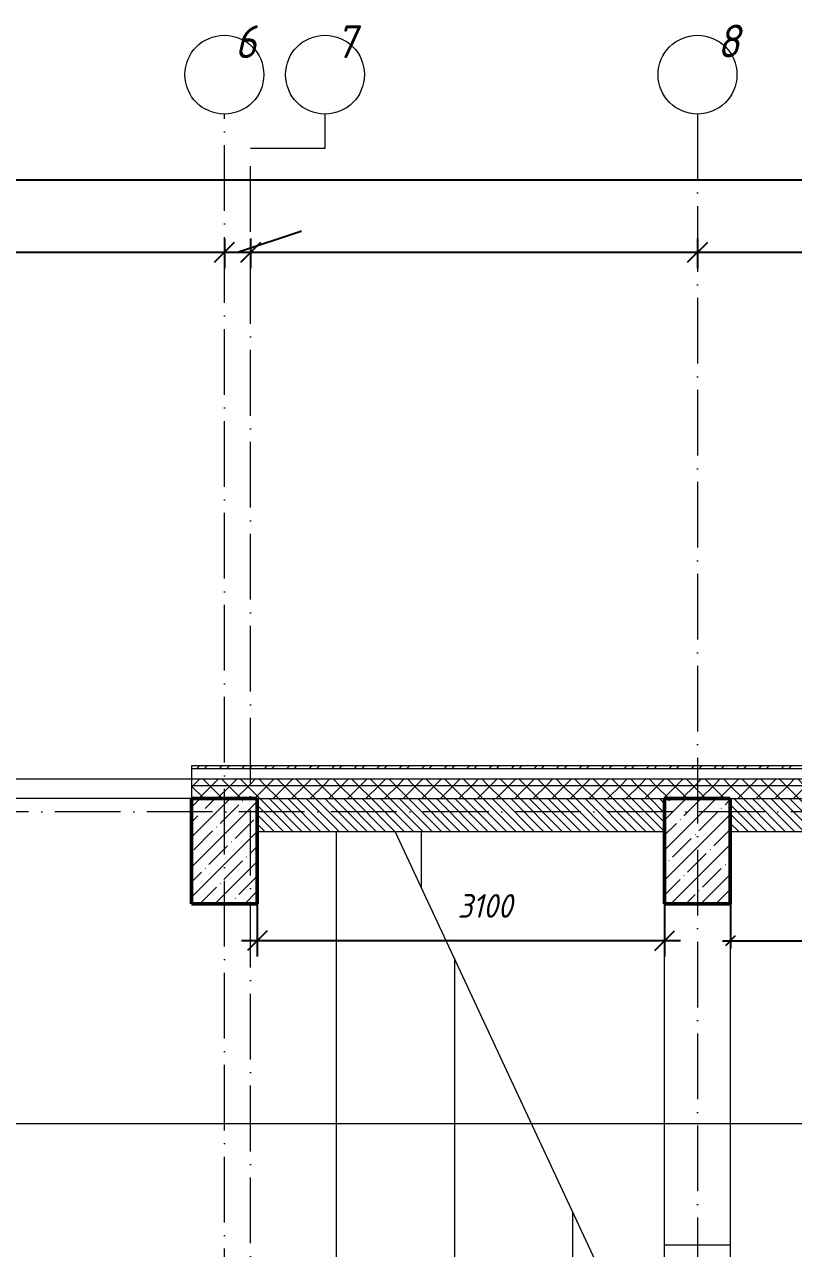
# Model space of a CAD drawing. Header units: millimetres. Extents: x -401725 to 250493, y 305116 to 802890.
# Drawn here: x -166871 to -161020, y 626973 to 636291 of the extents above; entities that cross this region are included whole.
import ezdxf

# ---------------------------------------------------------------- set-up
doc = ezdxf.new("R2010")
doc.units = ezdxf.units.MM
doc.linetypes.add('50_200_ШТРИХ_1Т_ш5_п1_п1_', pattern=[700, 500, -100, 0, -100])
for name, color, linetype, lineweight in [('A-____-____-DIMS', 7, 'Continuous', 9), ('A-FLOR-____-OTLN', 7, 'Continuous', 9), ('A-WALL-____-MCUT', 7, 'Continuous', 13), ('A-WALL-____-MCUT-1', 7, 'Continuous', 9), ('A-WALL-____-OTLN', 7, 'Continuous', 9), ('A-WALL-____-PATT-1', 7, 'Continuous', 9), ('S-COLS-____-MCUT', 7, 'Continuous', 50), ('S-COLS-____-OTLN', 7, 'Continuous', 9), ('S-GRID-____-IDEN', 7, 'Continuous', 9), ('S-GRID-____-OTLN', 7, 'Continuous', 9), ('S-GRID-____-OTLN-1', 7, '50_200_ШТРИХ_1Т_ш5_п1_п1_', 9), ('S-STRS-____-MBND', 7, 'Continuous', 9), ('S-STRS-____-OTLN-1', 7, 'Continuous', 9)]:
    doc.layers.add(name, color=color, linetype=linetype, lineweight=lineweight)
for name, color, linetype, lineweight, true_color in [('A-WALL-____-MCUT-7', 7, 'Continuous', 9, 0x000000), ('A-WALL-____-PATT-2', 7, 'Continuous', 9, 0x787878), ('A-WALL-FNSH-MCUT-3', 7, 'Continuous', 9, 0x000000), ('G-____-____-SYMB-2', 7, 'Continuous', 9, 0x000000)]:
    doc.layers.add(name, color=color, linetype=linetype, lineweight=lineweight, true_color=true_color)
doc.styles.add('ISOCPEUR_I', font='isocpeui.ttf', dxfattribs={"width": 0.9, "height": 2.5})
doc.styles.add('ISOCPEUR_I_10', font='isocpeui.ttf', dxfattribs={"width": 0.9, "height": 180})
doc.styles.add('ISOCPEUR_I_12', font='isocpeui.ttf', dxfattribs={"width": 0.9, "height": 180})
doc.styles.add('ISOCPEUR_I_7', font='isocpeui.ttf', dxfattribs={"width": 0.9, "height": 90})
doc.styles.add('ISOCPEUR_I_9', font='isocpeui.ttf', dxfattribs={"width": 0.9, "height": 250})
doc.dimstyles.new('ISO-1_8_0_9К_СРЕДНИЙ_Кладочные_2', dxfattribs={"dimscale": 304.8, "dimtxt": 89.638306, "dimasz": 0.246063, "dimexe": 0.19685, "dimexo": 0, "dimgap": 0, "dimtad": 1, "dimdec": 3, "dimrnd": 0.001, "dimdsep": 46, "dimtxsty": 'ISOCPEUR_I_7', "dimblk1": 'OBLIQUE', "dimblk2": 'OBLIQUE', "dimsah": 1, "dimcen": 0.09, "dimdle": 0.19685, "dimazin": 0, "dimtfac": 1, "dimtdec": 4, "dimtix": 1, "dimtmove": 1, "dimatfit": 3, "dimfxl": 1, "dimtvp": 1, "dimtolj": 1, "dimtzin": 0, "dimarcsym": 2})
doc.dimstyles.new('ISO-1_8_0_9К_СРЕДНИЙ_Кладочные_4', dxfattribs={"dimscale": 304.8, "dimtxt": 179.276612, "dimasz": 0.492126, "dimexe": 0.393701, "dimexo": 0, "dimgap": 0, "dimtad": 1, "dimdec": 3, "dimrnd": 0.001, "dimdsep": 46, "dimtxsty": 'ISOCPEUR_I_10', "dimblk1": 'OBLIQUE', "dimblk2": 'OBLIQUE', "dimsah": 1, "dimcen": 0.09, "dimdle": 0.393701, "dimazin": 0, "dimtfac": 1, "dimtdec": 4, "dimtix": 1, "dimtmove": 1, "dimatfit": 3, "dimfxl": 1, "dimtvp": 1, "dimtolj": 1, "dimtzin": 0, "dimarcsym": 2})
doc.dimstyles.new('ISO-2_5_0_9К_БОЛЬШОЙ_ОСИ', dxfattribs={"dimscale": 304.8, "dimtxt": 248.995294, "dimasz": 0.492126, "dimexe": 0.393701, "dimexo": 0, "dimgap": 0, "dimtad": 1, "dimdec": 0, "dimzin": 0, "dimdsep": 46, "dimtxsty": 'ISOCPEUR_I', "dimblk1": 'OBLIQUE', "dimblk2": 'OBLIQUE', "dimsah": 1, "dimcen": 0.09, "dimdle": 0.393701, "dimazin": 0, "dimtfac": 1, "dimtdec": 4, "dimtix": 1, "dimtmove": 0, "dimatfit": 3, "dimfxl": 1, "dimtvp": 1, "dimtolj": 1, "dimtzin": 0, "dimarcsym": 2})
doc.dimstyles.new('ISO-2_5_0_9К_БОЛЬШОЙ_ОСИ_1', dxfattribs={"dimscale": 304.8, "dimtxt": 248.995294, "dimasz": 0.492126, "dimexe": 0.393701, "dimexo": 0, "dimgap": 0, "dimtad": 1, "dimdec": 0, "dimzin": 0, "dimdsep": 46, "dimtxsty": 'ISOCPEUR_I', "dimblk1": 'OBLIQUE', "dimblk2": 'OBLIQUE', "dimsah": 1, "dimcen": 0.09, "dimdle": 0.393701, "dimazin": 0, "dimtfac": 1, "dimtdec": 4, "dimtix": 1, "dimtmove": 1, "dimatfit": 3, "dimfxl": 1, "dimtvp": 1, "dimtolj": 1, "dimtzin": 0, "dimarcsym": 2})
doc.dimstyles.new('ISO-2_5_0_9К_БОЛЬШОЙ_ОСИ_2', dxfattribs={"dimscale": 304.8, "dimtxt": 248.995294, "dimasz": 0.492126, "dimexe": 0.393701, "dimexo": 0, "dimgap": 0, "dimtad": 1, "dimdec": 0, "dimzin": 0, "dimdsep": 46, "dimtxsty": 'ISOCPEUR_I_9', "dimblk1": 'OBLIQUE', "dimblk2": 'OBLIQUE', "dimsah": 1, "dimcen": 0.09, "dimdle": 0.393701, "dimazin": 0, "dimtfac": 1, "dimtdec": 4, "dimtix": 1, "dimtmove": 2, "dimatfit": 3, "dimfxl": 1, "dimtvp": 1, "dimtolj": 1, "dimtzin": 0, "dimarcsym": 2})
pattern_1 = [(135, (-175000.736, 544716.51), (-35.35534, -35.35534), [])]
pattern_2 = [(45, (-175000.74, 544716.51), (-70.71068, 70.71068), []), (135, (-175000.74, 544716.51), (-70.71068, -70.71068), [])]

# ---------------------------------------------------------------- blocks, each defined once
blk = doc.blocks.new('BSC_Колонна _Прямоугольная - 500х800-25984396-АР1_Кладочный план 1 этажа в осях 1-64_Ю-ЯЯ')
at = {"layer": 'S-COLS-____-OTLN'}
h = blk.add_hatch(dxfattribs=at)
h.set_pattern_fill('FP_16', color=256, style=0, pattern_type=2)
h.set_pattern_definition([(45, (-9650, -85281.04), (-114.04925, 114.04925), []), (45, (-9535.95, -85281.04), (-114.04925, 114.04925), [201.613, -40.323, 3.353, -36.97])])
h.paths.add_polyline_path([(-250, -400), (250, -400), (250, 400), (-250, 400)], flags=0)
at = {"layer": 'S-COLS-____-MCUT'}
for p, q in [((250, 400), (-250, 400)), ((-250, 400), (-250, -400)), ((250, -400), (250, 400)), ((-250, -400), (250, -400))]:
    blk.add_line(p, q, dxfattribs=at)
blk = doc.blocks.new('BSC_Колонна _Прямоугольная - 500х500-28077331-АР1_Кладочный план 1 этажа в осях 1-64_Ю-ЯЯ')
at = {"layer": 'S-COLS-____-OTLN'}
for p, q in [((-250, -250), (-250, 250)), ((250, 250), (250, -250))]:
    blk.add_line(p, q, dxfattribs=at)
blk = doc.blocks.new('BSC_Колонна _Прямоугольная - 500х800-V77-АР1_Кладочный план 1 этажа в осях 1-64_Ю-ЯЯ')
at = {"layer": 'S-COLS-____-OTLN'}
h = blk.add_hatch(dxfattribs=at)
h.set_pattern_fill('FP_78', color=256, style=0, pattern_type=2)
h.set_pattern_definition([(45, (-13250, -85281.04), (-114.04925, 114.04925), []), (45, (-13135.95, -85281.04), (-114.04925, 114.04925), [201.613, -40.323, 3.353, -36.97])])
h.paths.add_polyline_path([(-250, -400), (250, -400), (250, 400), (-250, 400)], flags=0)
at = {"layer": 'S-COLS-____-MCUT'}
for p, q in [((250, 400), (-250, 400)), ((-250, 400), (-250, -400)), ((250, -400), (250, 400)), ((-250, -400), (250, -400))]:
    blk.add_line(p, q, dxfattribs=at)
blk = doc.blocks.new('Ось сетки - Круг_Ø6_00__ISO-2_5_0_9K_-25732049-АР1_Кладочный план 1 этажа в осях 1-64_Ю-ЯЯ')
at = {"layer": 'S-GRID-____-IDEN'}
blk.add_circle((0, 0), 3, dxfattribs=at)
blk = doc.blocks.new('_Oblique')
at = {"color": 0, "linetype": 'ByBlock', "lineweight": -2}
blk.add_line((-0.5, -0.5), (0.5, 0.5), dxfattribs=at)
blk = doc.blocks.new('*D12029')
at = {"layer": 'A-____-____-DIMS', "color": 0, "lineweight": -2, "transparency": 16777216}
for p, q in [((-167250.7, 634663), (-167250.7, 634437)), ((-165350.7, 634663), (-165350.7, 634437)), ((-167370.7, 634557), (-165230.7, 634557))]:
    blk.add_line(p, q, dxfattribs=at)
at = {"layer": 'Defpoints', "color": 0, "transparency": 16777216}
for p in [(-167250.7, 634663), (-165350.7, 634663), (-165350.7, 634557)]:
    blk.add_point(p, dxfattribs=at)
at = {"layer": 'A-____-____-DIMS', "color": 0, "lineweight": -2, "transparency": 16777216, "xscale": 150, "yscale": 150, "zscale": 150, "rotation": 180}
blk.add_blockref('_Oblique', (-167250.7, 634557), dxfattribs=at)
at = {"layer": 'A-____-____-DIMS', "color": 0, "lineweight": -2, "transparency": 16777216, "xscale": 150, "yscale": 150, "zscale": 150}
blk.add_blockref('_Oblique', (-165350.7, 634557), dxfattribs=at)
at = {"layer": 'A-____-____-DIMS', "color": 0, "transparency": 16777216, "insert": (-166300.7, 634558.2), "char_height": 2.5, "width": 701.018, "attachment_point": 5, "style": 'ISOCPEUR_I'}
blk.add_mtext('\\A1;1900', dxfattribs=at)
blk = doc.blocks.new('*D12030')
at = {"layer": 'A-____-____-DIMS', "color": 0, "lineweight": -2, "transparency": 16777216}
for p, q in [((-165250.7, 634557), (-164768.3, 634716.9)), ((-164768.3, 634716.9), (-164763.5, 634716.9)), ((-165350.7, 634663), (-165350.7, 634437)), ((-165150.7, 634663), (-165150.7, 634437)), ((-165470.7, 634557), (-165030.7, 634557))]:
    blk.add_line(p, q, dxfattribs=at)
at = {"layer": 'Defpoints', "color": 0, "transparency": 16777216}
for p in [(-165350.7, 634663), (-165150.7, 634663), (-165150.7, 634557)]:
    blk.add_point(p, dxfattribs=at)
at = {"layer": 'A-____-____-DIMS', "color": 0, "lineweight": -2, "transparency": 16777216, "xscale": 150, "yscale": 150, "zscale": 150, "rotation": 180}
blk.add_blockref('_Oblique', (-165350.7, 634557), dxfattribs=at)
at = {"layer": 'A-____-____-DIMS', "color": 0, "lineweight": -2, "transparency": 16777216, "xscale": 150, "yscale": 150, "zscale": 150}
blk.add_blockref('_Oblique', (-165150.7, 634557), dxfattribs=at)
at = {"layer": 'A-____-____-DIMS', "color": 0, "transparency": 16777216, "insert": (-164768.3, 634720.2), "char_height": 2.5, "width": 568.858, "attachment_point": 1, "line_spacing_factor": 1.149209, "style": 'ISOCPEUR_I'}
blk.add_mtext('\\A1;200', dxfattribs=at)
blk = doc.blocks.new('*D12031')
at = {"layer": 'A-____-____-DIMS', "color": 0, "lineweight": -2, "transparency": 16777216}
for p, q in [((-165150.7, 634663), (-165150.7, 634437)), ((-161750.7, 634663), (-161750.7, 634437)), ((-165270.7, 634557), (-161630.7, 634557))]:
    blk.add_line(p, q, dxfattribs=at)
at = {"layer": 'Defpoints', "color": 0, "transparency": 16777216}
for p in [(-165150.7, 634663), (-161750.7, 634663), (-161750.7, 634557)]:
    blk.add_point(p, dxfattribs=at)
at = {"layer": 'A-____-____-DIMS', "color": 0, "lineweight": -2, "transparency": 16777216, "xscale": 150, "yscale": 150, "zscale": 150, "rotation": 180}
blk.add_blockref('_Oblique', (-165150.7, 634557), dxfattribs=at)
at = {"layer": 'A-____-____-DIMS', "color": 0, "lineweight": -2, "transparency": 16777216, "xscale": 150, "yscale": 150, "zscale": 150}
blk.add_blockref('_Oblique', (-161750.7, 634557), dxfattribs=at)
at = {"layer": 'A-____-____-DIMS', "color": 0, "transparency": 16777216, "insert": (-163450.7, 634558.2), "char_height": 2.5, "width": 781.462, "attachment_point": 5, "style": 'ISOCPEUR_I'}
blk.add_mtext('\\A1;3400', dxfattribs=at)
blk = doc.blocks.new('*D12032')
at = {"layer": 'A-____-____-DIMS', "color": 0, "lineweight": -2, "transparency": 16777216}
for p, q in [((-161750.7, 634663), (-161750.7, 634437)), ((-157050.7, 634663), (-157050.7, 634437)), ((-161870.7, 634557), (-156930.7, 634557))]:
    blk.add_line(p, q, dxfattribs=at)
at = {"layer": 'Defpoints', "color": 0, "transparency": 16777216}
for p in [(-161750.7, 634663), (-157050.7, 634663), (-157050.7, 634557)]:
    blk.add_point(p, dxfattribs=at)
at = {"layer": 'A-____-____-DIMS', "color": 0, "lineweight": -2, "transparency": 16777216, "xscale": 150, "yscale": 150, "zscale": 150, "rotation": 180}
blk.add_blockref('_Oblique', (-161750.7, 634557), dxfattribs=at)
at = {"layer": 'A-____-____-DIMS', "color": 0, "lineweight": -2, "transparency": 16777216, "xscale": 150, "yscale": 150, "zscale": 150}
blk.add_blockref('_Oblique', (-157050.7, 634557), dxfattribs=at)
at = {"layer": 'A-____-____-DIMS', "color": 0, "transparency": 16777216, "insert": (-159400.7, 634558.2), "char_height": 2.5, "width": 781.462, "attachment_point": 5, "style": 'ISOCPEUR_I'}
blk.add_mtext('\\A1;4700', dxfattribs=at)
blk = doc.blocks.new('*D12066')
at = {"layer": 'A-____-____-DIMS', "color": 0, "lineweight": -2, "transparency": 16777216}
for p, q in [((-177350.7, 635215.2), (-177350.7, 634989.2)), ((-73850.7, 635215.2), (-73850.7, 634989.2)), ((-177470.7, 635109.2), (-126117.4, 635109.2)), ((-73730.7, 635109.2), (-125238.4, 635109.2))]:
    blk.add_line(p, q, dxfattribs=at)
at = {"layer": 'Defpoints', "color": 0, "transparency": 16777216}
for p in [(-177350.7, 635215.2), (-73850.7, 635215.2), (-73850.7, 635109.2)]:
    blk.add_point(p, dxfattribs=at)
at = {"layer": 'A-____-____-DIMS', "color": 0, "lineweight": -2, "transparency": 16777216, "xscale": 150, "yscale": 150, "zscale": 150, "rotation": 180}
blk.add_blockref('_Oblique', (-177350.7, 635109.2), dxfattribs=at)
at = {"layer": 'A-____-____-DIMS', "color": 0, "lineweight": -2, "transparency": 16777216, "xscale": 150, "yscale": 150, "zscale": 150}
blk.add_blockref('_Oblique', (-73850.7, 635109.2), dxfattribs=at)
at = {"layer": 'A-____-____-DIMS', "color": 0, "transparency": 16777216, "insert": (-126218, 635435.8), "char_height": 250, "width": 1080.257, "attachment_point": 1, "line_spacing_factor": 1.149209, "style": 'ISOCPEUR_I_9'}
blk.add_mtext('\\A1;103500', dxfattribs=at)
blk = doc.blocks.new('*D12185')
at = {"layer": 'A-____-____-DIMS', "color": 0, "lineweight": -2, "transparency": 16777216}
for p, q in [((-165100.7, 630147.6), (-165100.7, 629195.6)), ((-162000.7, 630147.6), (-162000.7, 629195.6)), ((-161880.7, 629315.6), (-165220.7, 629315.6))]:
    blk.add_line(p, q, dxfattribs=at)
at = {"layer": 'Defpoints', "color": 0, "transparency": 16777216}
for p in [(-165100.7, 630147.6), (-162000.7, 630147.6), (-165100.7, 629315.6)]:
    blk.add_point(p, dxfattribs=at)
at = {"layer": 'A-____-____-DIMS', "color": 0, "lineweight": -2, "transparency": 16777216, "xscale": 150, "yscale": 150, "zscale": 150, "rotation": 180}
blk.add_blockref('_Oblique', (-165100.7, 629315.6), dxfattribs=at)
at = {"layer": 'A-____-____-DIMS', "color": 0, "lineweight": -2, "transparency": 16777216, "xscale": 150, "yscale": 150, "zscale": 150}
blk.add_blockref('_Oblique', (-162000.7, 629315.6), dxfattribs=at)
at = {"layer": 'A-____-____-DIMS', "color": 0, "transparency": 16777216, "insert": (-163576.2, 629670.7), "char_height": 180, "width": 504.733, "attachment_point": 1, "line_spacing_factor": 1.149209, "style": 'ISOCPEUR_I_10'}
blk.add_mtext('\\A1;3100', dxfattribs=at)
blk = doc.blocks.new('*D12186')
at = {"layer": 'A-____-____-DIMS', "color": 0, "lineweight": -2, "transparency": 16777216}
for p, q in [((-161500.7, 629597.6), (-161500.7, 629255.6)), ((-157300.7, 629597.6), (-157300.7, 629255.6)), ((-161560.7, 629315.6), (-157240.7, 629315.6))]:
    blk.add_line(p, q, dxfattribs=at)
at = {"layer": 'Defpoints', "color": 0, "transparency": 16777216}
for p in [(-161500.7, 629597.6), (-157300.7, 629597.6), (-157300.7, 629315.6)]:
    blk.add_point(p, dxfattribs=at)
at = {"layer": 'A-____-____-DIMS', "color": 0, "lineweight": -2, "transparency": 16777216, "xscale": 75, "yscale": 75, "zscale": 75, "rotation": 180}
blk.add_blockref('_Oblique', (-161500.7, 629315.6), dxfattribs=at)
at = {"layer": 'A-____-____-DIMS', "color": 0, "lineweight": -2, "transparency": 16777216, "xscale": 75, "yscale": 75, "zscale": 75}
blk.add_blockref('_Oblique', (-157300.7, 629315.6), dxfattribs=at)
at = {"layer": 'A-____-____-DIMS', "color": 0, "transparency": 16777216, "insert": (-159400.7, 629360.6), "char_height": 90, "width": 562.653, "attachment_point": 5, "style": 'ISOCPEUR_I_7'}
blk.add_mtext('\\A1;4200', dxfattribs=at)

msp = doc.modelspace()

# ---------------------------------------------------------------- hatches: boundary and pattern name
at = {"layer": 'A-WALL-____-PATT-1'}
h = msp.add_hatch(dxfattribs=at)
h.set_pattern_fill('FP_6', color=256, style=0, pattern_type=2)
h.set_pattern_definition(pattern_1)
h.paths.add_polyline_path([(-164410.4931, 630147.5526), (-162000.7357, 630147.5526), (-162000.7357, 630397.5526), (-165100.7357, 630397.5526), (-165100.7357, 630147.5526)], flags=0)
h = msp.add_hatch(dxfattribs=at)
h.set_pattern_fill('FP_6', color=256, style=0, pattern_type=2)
h.set_pattern_definition(pattern_1)
h.paths.add_polyline_path([(-159514.8729, 630147.5526), (-157300.7357, 630147.5526), (-157300.7357, 630397.5526), (-159514.8729, 630397.5526)], flags=0)
h.paths.add_polyline_path([(-160900.7357, 630147.5526), (-160900.7357, 630397.5526), (-161500.7357, 630397.5526), (-161500.7357, 630147.5526)], flags=0)
at = {"layer": 'A-WALL-____-PATT-2'}
h = msp.add_hatch(dxfattribs=at)
h.set_pattern_fill('FP_3', color=256, style=0, pattern_type=2)
h.set_pattern_definition([(45, (-175000.74, 544716.51), (-85.53659, 85.53659), []), (45, (-174943.71, 544716.51), (-85.53659, 85.53659), [])])
h.paths.add_polyline_path([(-152220.7357, 630627.5526), (-151131.7357, 630627.5526), (-151131.7357, 630647.5526), (-152220.7357, 630647.5526)], flags=0)
h.paths.add_polyline_path([(-153620.7357, 630627.5526), (-153620.7357, 630647.5526), (-154870.7357, 630647.5526), (-154870.7357, 630627.5526), (-153805.7074, 630627.5526)], flags=0)
h.paths.add_polyline_path([(-165600.7357, 630627.5526), (-156170.7357, 630627.5526), (-156170.7357, 630647.5526), (-165600.7357, 630647.5526)], flags=0)
h.paths.add_polyline_path([(-169450.7357, 630627.5526), (-169450.7357, 630647.5526), (-177680.7357, 630647.5526), (-177680.7357, 630627.5526), (-169712.886, 630627.5526)], flags=0)
h = msp.add_hatch(dxfattribs=at)
h.set_pattern_fill('FP_1', color=256, style=0, pattern_type=2)
h.set_pattern_definition(pattern_2)
h.paths.add_polyline_path([(-143200.9217, 630497.5526), (-142597.7357, 630497.5526), (-142597.7357, 630547.5526), (-143400.7357, 630547.5526), (-143400.7357, 630497.5526)], flags=0)
h.paths.add_polyline_path([(-153620.7357, 630497.5526), (-153620.7357, 630547.5526), (-154870.7357, 630547.5526), (-154870.7357, 630497.5526), (-153805.7074, 630497.5526)], flags=0)
h.paths.add_polyline_path([(-152220.7357, 630497.5526), (-151020.7357, 630497.5526), (-151020.7357, 630547.5526), (-152220.7357, 630547.5526)], flags=0)
h.paths.add_polyline_path([(-146350.7357, 630497.5526), (-145200.7357, 630497.5526), (-145200.7357, 630547.5526), (-146350.7357, 630547.5526)], flags=0)
h.paths.add_polyline_path([(-149220.7357, 630497.5526), (-148150.7357, 630497.5526), (-148150.7357, 630547.5526), (-149220.7357, 630547.5526)], flags=0)
h.paths.add_polyline_path([(-169450.7357, 630497.5526), (-169450.7357, 630547.5526), (-177550.7357, 630547.5526), (-177550.7357, 630497.5526), (-169712.886, 630497.5526)], flags=0)
h.paths.add_polyline_path([(-164410.4931, 630497.5526), (-156170.7357, 630497.5526), (-156170.7357, 630547.5526), (-165600.7357, 630547.5526), (-165600.7357, 630497.5526)], flags=0)
h = msp.add_hatch(dxfattribs=at)
h.set_pattern_fill('FP_1', color=256, style=0, pattern_type=2)
h.set_pattern_definition(pattern_2)
h.paths.add_polyline_path([(-142600.7357, 630397.5526), (-142597.7357, 630397.5526), (-142597.7357, 630497.5526), (-143400.7357, 630497.5526), (-143400.7357, 630403.5526), (-143325.7357, 630403.5526), (-143325.7357, 630397.5526), (-143200.9217, 630397.5526)], flags=0)
h.paths.add_polyline_path([(-145275.7357, 630397.5526), (-145275.7357, 630403.5526), (-145200.7357, 630403.5526), (-145200.7357, 630497.5526), (-146350.7357, 630497.5526), (-146350.7357, 630397.5526), (-145750.7357, 630397.5526)], flags=0)
h.paths.add_polyline_path([(-148503.3145, 630397.5526), (-148225.7357, 630397.5526), (-148225.7357, 630403.5526), (-148150.7357, 630403.5526), (-148150.7357, 630497.5526), (-149220.7357, 630497.5526), (-149220.7357, 630403.5526), (-149145.7357, 630403.5526), (-149145.7357, 630397.5526)], flags=0)
h.paths.add_polyline_path([(-151300.7357, 630397.5526), (-151095.7357, 630397.5526), (-151095.7357, 630403.5526), (-151020.7357, 630403.5526), (-151020.7357, 630497.5526), (-152220.7357, 630497.5526), (-152220.7357, 630403.5526), (-152145.7357, 630403.5526), (-152145.7357, 630397.5526), (-152000.7357, 630397.5526)], flags=0)
h.paths.add_polyline_path([(-153805.7074, 630397.5526), (-153620.7357, 630397.5526), (-153620.7357, 630497.5526), (-154870.7357, 630497.5526), (-154870.7357, 630403.5526), (-154795.7357, 630403.5526), (-154795.7357, 630397.5526)], flags=0)
h.paths.add_polyline_path([(-156245.7357, 630397.5526), (-156245.7357, 630403.5526), (-156170.7357, 630403.5526), (-156170.7357, 630497.5526), (-165600.7357, 630497.5526), (-165600.7357, 630397.5526), (-156456.9038, 630397.5526)], flags=0)
h.paths.add_polyline_path([(-177450.7357, 630397.5526), (-169450.7357, 630397.5526), (-169450.7357, 630497.5526), (-177450.7357, 630497.5526)], flags=0)

# ---------------------------------------------------------------- linework, layer by layer
at = {"layer": 'A-FLOR-____-OTLN'}
msp.add_line((-163850.7357, 629718.7918), (-163850.7357, 630147.5526), dxfattribs=at)
at = {"layer": 'A-WALL-____-MCUT'}
for p, q in [((-165600.7357, 630627.5526), (-156170.7357, 630627.5526)), ((-165600.7357, 630627.5526), (-165600.7357, 630397.5526)), ((-165100.7357, 630397.5526), (-162000.7357, 630397.5526)), ((-161500.7357, 630397.5526), (-157300.7357, 630397.5526))]:
    msp.add_line(p, q, dxfattribs=at)
at = {"layer": 'A-WALL-____-MCUT-1'}
for p, q in [((-165100.7357, 630147.5526), (-162000.7357, 630147.5526)), ((-161500.7357, 630147.5526), (-160900.7357, 630147.5526))]:
    msp.add_line(p, q, dxfattribs=at)
at = {"layer": 'A-WALL-____-MCUT-7'}
for p, q in [((-165600.7357, 630547.5526), (-156170.7357, 630547.5526)), ((-165600.7357, 630497.5526), (-156170.7357, 630497.5526))]:
    msp.add_line(p, q, dxfattribs=at)
at = {"layer": 'A-WALL-____-OTLN'}
for p, q in [((-169450.7357, 630547.5526), (-165600.7357, 630547.5526)), ((-165600.7357, 630397.5526), (-167400.7357, 630397.5526)), ((-162000.7357, 626997.5526), (-162000.7357, 629597.5526)), ((-161500.7357, 629597.5526), (-161500.7357, 626997.5526)), ((-161500.7357, 626997.5526), (-162000.7357, 626997.5526))]:
    msp.add_line(p, q, dxfattribs=at)
at = {"layer": 'A-WALL-FNSH-MCUT-3'}
for p, q in [((-156170.7357, 630647.5526), (-165600.7357, 630647.5526)), ((-165600.7357, 630647.5526), (-165600.7357, 630627.5526))]:
    msp.add_line(p, q, dxfattribs=at)
at = {"layer": 'G-____-____-SYMB-2'}
msp.add_line((-180262.5176, 627925.5632), (-70620.9903, 627925.5632), dxfattribs=at)
at = {"layer": 'S-GRID-____-OTLN'}
for p, q in [((-164584.8967, 635349.8075), (-164584.8967, 635609.362)), ((-165150.7357, 635349.8075), (-164584.8967, 635349.8075))]:
    msp.add_line(p, q, dxfattribs=at)
at = {"layer": 'S-GRID-____-OTLN-1'}
for p, q in [((-165350.7357, 597767.5591), (-165350.7357, 635609.362)), ((-161750.7357, 635609.362), (-161750.7357, 597608.0984)), ((-165150.7357, 597608.0984), (-165150.7357, 635349.8075)), ((-70926.3291, 630297.5526), (-179669.5059, 630297.5526))]:
    msp.add_line(p, q, dxfattribs=at)
at = {"layer": 'S-STRS-____-MBND'}
msp.add_line((-161981.7976, 625710.841), (-164050.6702, 630147.5526), dxfattribs=at)
at = {"layer": 'S-STRS-____-OTLN-1'}
for p, q in [((-164500.7357, 630147.5526), (-164500.7357, 621047.5526)), ((-164500.7357, 630147.5526), (-164500.7357, 621047.5526)), ((-163600.7357, 629182.665), (-163600.7357, 621047.5526)), ((-163600.7357, 629182.665), (-163600.7357, 621047.5526)), ((-162700.7357, 627252.6088), (-162700.7357, 621047.5526)), ((-162700.7357, 627252.6088), (-162700.7357, 621047.5526))]:
    msp.add_line(p, q, dxfattribs=at)

# ---------------------------------------------------------------- block references
at = {"layer": 'S-COLS-____-OTLN'}
for name, p in [('BSC_Колонна _Прямоугольная - 500х800-25984396-АР1_Кладочный план 1 этажа в осях 1-64_Ю-ЯЯ', (-165350.7357, 629997.5526)), ('BSC_Колонна _Прямоугольная - 500х800-V77-АР1_Кладочный план 1 этажа в осях 1-64_Ю-ЯЯ', (-161750.7357, 629997.5526)), ('BSC_Колонна _Прямоугольная - 500х500-28077331-АР1_Кладочный план 1 этажа в осях 1-64_Ю-ЯЯ', (-161750.7357, 626747.5526))]:
    msp.add_blockref(name, p, dxfattribs=at)
at = {"layer": 'S-GRID-____-IDEN', "xscale": 99.99999999999993, "yscale": 99.99999999999993, "zscale": 99.99999999999993}
for p in [(-165350.7357, 635909.362), (-164584.8967, 635909.362)]:
    msp.add_blockref('Ось сетки - Круг_Ø6_00__ISO-2_5_0_9K_-25732049-АР1_Кладочный план 1 этажа в осях 1-64_Ю-ЯЯ', p, dxfattribs=at)
at = {"layer": 'S-GRID-____-IDEN', "xscale": 99.99999999999993, "yscale": 99.99999999999993, "zscale": 99.99999999999993, "rotation": 180}
msp.add_blockref('Ось сетки - Круг_Ø6_00__ISO-2_5_0_9K_-25732049-АР1_Кладочный план 1 этажа в осях 1-64_Ю-ЯЯ', (-161750.7357, 635909.362), dxfattribs=at)

# ---------------------------------------------------------------- texts
at = {"layer": 'S-GRID-____-IDEN', "char_height": 250, "width": 202.02525, "attachment_point": 1, "style": 'ISOCPEUR_I_12'}
for s, insert in [('\\fISOCPEUR|b0|i1|c204|p34|;\\W.9;8', (-161600.1923, 636290.5494)), ('\\fISOCPEUR|b0|i1|c204|p34|;\\W.9;6', (-165270.7489, 636285.3903)), ('\\fISOCPEUR|b0|i1|c204|p34|;\\W.9;7', (-164504.9099, 636285.3903))]:
    msp.add_mtext(s, dxfattribs=dict(at, insert=insert))

# ---------------------------------------------------------------- dimensions: what is measured, and where the dimension line sits
at = {"layer": 'A-____-____-DIMS'}
for base, p1, p2, dimstyle, override, picture, middle in [((-73850.7357, 635109.1792), (-177350.7357, 635215.2452), (-73850.7357, 635215.2452), 'ISO-2_5_0_9К_БОЛЬШОЙ_ОСИ_2', {"dimpost": '<>', "dimfxl": 103500}, '*D12066', (-125677.8855, 635269.1264)), ((-165150.7357, 634556.9599), (-165350.7357, 634663.0259), (-165150.7357, 634663.0259), 'ISO-2_5_0_9К_БОЛЬШОЙ_ОСИ_1', {"dimpost": '<>', "dimfxl": 200}, '*D12030', (-164768.2915, 634716.9072)), ((-165100.7357, 629315.5669), (-162000.7357, 630147.5526), (-165100.7357, 630147.5526), 'ISO-1_8_0_9К_СРЕДНИЙ_Кладочные_4', {"dimpost": '<>', "dimfxl": 3100}, '*D12185', (-163323.8107, 629430.7289))]:
    dim = msp.add_linear_dim(base=base, p1=p1, p2=p2, dimstyle=dimstyle, override=override, dxfattribs=at)
    dim.commit()
    dim.dimension.update_dxf_attribs({"geometry": picture, "text_midpoint": middle, "dimtype": 160})
for base, p1, p2, dimstyle, override, picture, middle in [((-165350.7357, 634556.9599), (-167250.7357, 634663.0259), (-165350.7357, 634663.0259), 'ISO-2_5_0_9К_БОЛЬШОЙ_ОСИ', {"dimpost": '<>', "dimfxl": 1900}, '*D12029', (-166300.7357, 634558.2099)), ((-161750.7357, 634556.9599), (-165150.7357, 634663.0259), (-161750.7357, 634663.0259), 'ISO-2_5_0_9К_БОЛЬШОЙ_ОСИ', {"dimpost": '<>', "dimfxl": 3400}, '*D12031', (-163450.7357, 634558.2099)), ((-157050.7357, 634556.9599), (-161750.7357, 634663.0259), (-157050.7357, 634663.0259), 'ISO-2_5_0_9К_БОЛЬШОЙ_ОСИ', {"dimpost": '<>', "dimfxl": 4700}, '*D12032', (-159400.7357, 634558.226)), ((-157300.7357, 629315.5669), (-161500.7357, 629597.5526), (-157300.7357, 629597.5526), 'ISO-1_8_0_9К_СРЕДНИЙ_Кладочные_2', {"dimpost": '<>', "dimfxl": 4200}, '*D12186', (-159400.7357, 629360.5669))]:
    dim = msp.add_linear_dim(base=base, p1=p1, p2=p2, dimstyle=dimstyle, override=override, dxfattribs=at)
    dim.commit()
    dim.dimension.update_dxf_attribs({"geometry": picture, "text_midpoint": middle})

doc.saveas('drawing.dxf')
